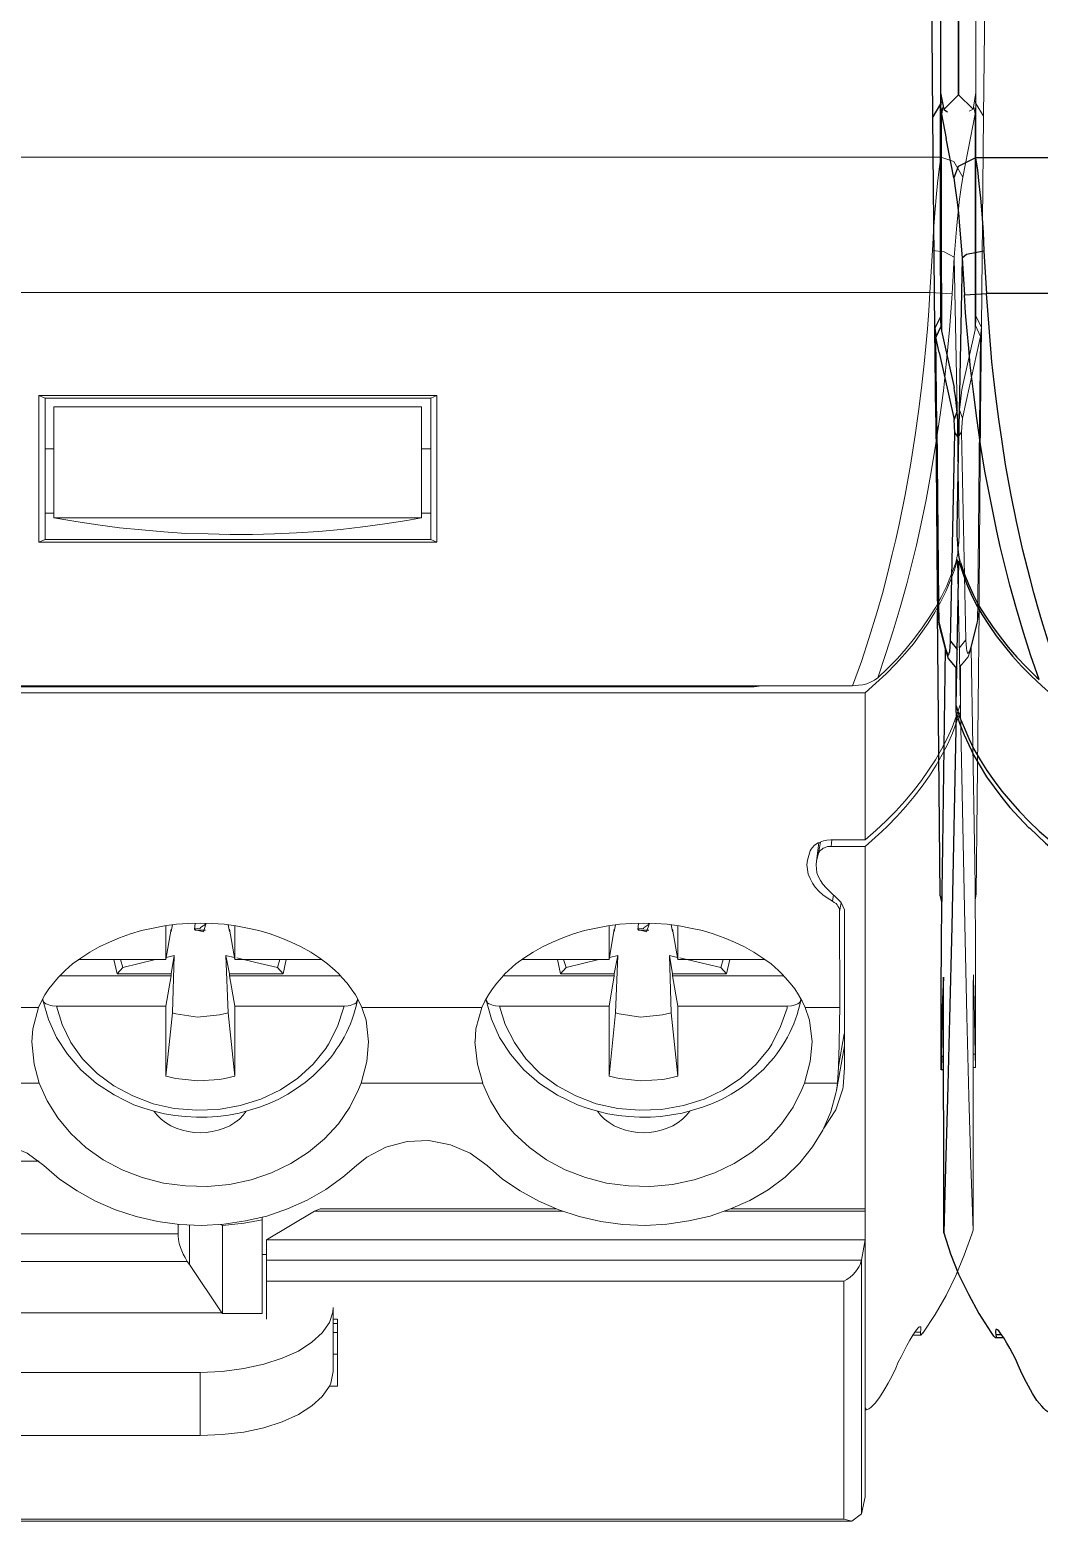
# Model space of a CAD drawing. Header units: inches. Extents: x 0.1 to 89.7, y 0.1 to 57.6.
# Drawn here: x 80.487 to 80.931, y 21.637 to 22.294 of the extents above; entities that cross this region are included whole.
import ezdxf
from ezdxf.enums import TextEntityAlignment as Align

# ---------------------------------------------------------------- set-up
doc = ezdxf.new("R2010")
doc.units = ezdxf.units.IN
doc.header["$MEASUREMENT"] = 0
doc.layers.add('OBJECT', color=140, linetype='Continuous')
doc.layers.add('PSYMS', color=7, linetype='Continuous')
doc.styles.add('WD', font='romans.shx', dxfattribs={"height": 0.185})

# ---------------------------------------------------------------- blocks, each defined once
blk = doc.blocks.new('SR_2NO_1NC')
at = {"layer": 'OBJECT', "color": 7}
for points in [[(-0.00074, 4.00419), (-0.00074, 0.6329)], [(0.00721, 3.98057), (0.00721, 0.63203)], [(-0.00405, 0.62235), (-0.00475, 0.69787)], [(-0.00074, 0.62804), (-0.00405, 0.62235)], [(-0.00074, 0.6329), (0.00069, 0.62556)], [(-0.00074, 0.63275), (-0.00074, 0.62703)], [(-0.00047, 0.62917), (-0.00074, 0.62703)], [(0.00721, 0.63203), (0.00069, 0.62556)], [(-0.00324, 0.52864), (-0.00405, 0.62235)], [(-0.00074, 0.62706), (-0.00032, 0.62348)], [(-0.00074, 0.55196), (-0.00074, 0.62706)], [(-0.00032, 0.54861), (-0.00032, 0.62348)], [(-0.00032, 0.62348), (0.00177, 0.61279)], [(0.00022, 0.62639), (-0.0003, 0.62345)], [(0.00069, 0.62556), (0.00235, 0.62458)], [(0.00512, 0.59527), (0.00177, 0.61279)], [(0.01486, 0.60416), (0.00706, 0.60028), (0.00512, 0.59527)], [(0.6022, 0.60416), (0.01484, 0.60416)], [(0.01484, 0.60416), (0.01565, 0.59889), (0.01634, 0.59264), (0.01704, 0.58623), (0.01763, 0.5793), (0.01817, 0.57124), (0.01855, 0.56281)], [(0.00512, 0.59527), (0.00578, 0.59068), (0.00648, 0.58556), (0.00721, 0.57983), (0.00776, 0.57392), (0.00828, 0.56691), (0.00883, 0.55975)], [(0.01855, 0.56277), (0.01079, 0.56126), (0.00883, 0.55975)], [(0.01855, 0.56281), (0.0197, 0.54405)], [(0.00883, 0.55975), (0.00732, 0.47708)], [(0.00883, 0.55975), (0.00998, 0.54348)], [(-0.00074, 0.55196), (-0.00074, 0.53166)], [(-0.00032, 0.54861), (-0.00032, 0.52751)], [(0.04299, 0.37297), (0.03938, 0.38341), (0.0361, 0.3938), (0.0329, 0.40423), (0.02996, 0.41478), (0.02734, 0.42533), (0.02565, 0.43196), (0.02425, 0.43866), (0.02152, 0.45199), (0.01896, 0.46533), (0.01704, 0.47708), (0.01538, 0.48879), (0.01384, 0.50043), (0.01245, 0.51226), (0.01177, 0.51987), (0.01107, 0.52751), (0.01041, 0.53542), (0.00998, 0.54348)], [(0.01, 0.54345), (0.01972, 0.54405)], [(0.61431, 0.54405), (0.0197, 0.54405)], [(0.05395, 0.36951), (0.05192, 0.37519), (0.04983, 0.38103), (0.04608, 0.39282), (0.04416, 0.39896), (0.04247, 0.40506), (0.0407, 0.41132), (0.039, 0.41768), (0.0358, 0.43034), (0.03301, 0.44295), (0.03051, 0.45546), (0.02815, 0.46823), (0.02661, 0.47836), (0.02506, 0.48834), (0.02384, 0.49847), (0.02292, 0.50612), (0.02205, 0.51377), (0.02079, 0.52891), (0.01972, 0.54405)], [(-0.00074, 0.53362), (-0.00324, 0.52864)], [(-0.00059, 0.52947), (-0.00279, 0.52461)], [(-0.00074, 0.53166), (-0.00032, 0.52751)], [(-0.00324, 0.52864), (-0.00266, 0.52461)], [(-0.00279, 0.48921), (-0.00324, 0.52864)], [(-0.00239, 0.48544), (-0.00279, 0.52461)], [(-0.00128, 0.51795), (-0.00279, 0.52461)], [(-0.00032, 0.52751), (0.00529, 0.50239)], [(-0.00128, 0.51795), (0.00527, 0.48823)], [(0.00732, 0.47708), (0.00721, 0.48322), (0.00678, 0.48962), (0.00621, 0.49572), (0.00593, 0.49851), (0.00555, 0.50085), (0.00529, 0.50239)], [(-0.00279, 0.48921), (-0.00213, 0.41184)], [(0.00663, 0.49196), (0.00527, 0.48823)], [(-0.00239, 0.48544), (-0.00155, 0.40672)], [(0.00563, 0.48224), (0.0054, 0.48823)], [(0.00375, 0.38992), (0.00563, 0.48224)], [(0.00563, 0.48224), (0.00732, 0.4799)], [(0.00732, 0.47282), (0.00732, 0.47708)], [(0.00663, 0.43975), (0.00732, 0.47282)], [(0.00817, 0.42476), (0.00776, 0.42631), (0.00744, 0.42823), (0.00706, 0.43075), (0.00695, 0.43324), (0.00663, 0.4367), (0.00663, 0.43975)], [(0.00621, 0.3613), (0.00744, 0.42533)], [(0.00791, 0.42559), (0.00744, 0.42533)], [(0.00744, 0.42533), (0.00898, 0.42047), (0.01064, 0.41576), (0.01273, 0.41101), (0.01512, 0.40615), (0.01774, 0.40156), (0.02079, 0.39685), (0.02399, 0.39226), (0.02749, 0.38785), (0.03124, 0.38325), (0.03525, 0.37881), (0.03953, 0.37452), (0.04416, 0.37018), (0.04844, 0.3663)], [(0.00817, 0.42476), (0.00983, 0.4199), (0.01164, 0.41519), (0.01384, 0.41034), (0.01634, 0.40559), (0.01928, 0.40103), (0.02233, 0.39644), (0.02565, 0.39184), (0.02926, 0.38728), (0.03312, 0.38284), (0.03732, 0.3784), (0.04177, 0.37406), (0.04299, 0.37297)], [(-0.00213, 0.41184), (-0.00198, 0.40325)], [(-0.00198, 0.40325), (-0.0014, 0.39851)], [(-0.00085, 0.27704), (-0.00198, 0.40325)], [(-0.00155, 0.40672), (-0.0014, 0.39851)], [(-0.00198, 0.4031), (-0.00128, 0.39727)], [(-0.0014, 0.39851), (0.0015, 0.38661)], [(-0.00128, 0.39727), (-0.0014, 0.39851)], [(0.00177, 0.38533), (-0.00128, 0.39727)], [(0.00134, 0.38661), (0.00011, 0.29911)], [(0.0015, 0.38661), (0.0022, 0.38469)], [(0.00177, 0.38533), (0.0015, 0.38661)], [(0.00177, 0.38533), (0.00262, 0.38228)], [(0.0022, 0.38469), (0.00247, 0.38408), (0.00262, 0.38393), (0.00273, 0.38382), (0.00288, 0.38393), (0.00301, 0.38408), (0.00316, 0.38469), (0.00346, 0.38533), (0.00358, 0.38728), (0.00375, 0.38992)], [(0.00375, 0.38992), (0.00678, 0.38615)], [(0.00262, 0.38228), (0.00648, 0.37768)], [(0.00621, 0.3584), (0.00621, 0.37783)], [(0.00621, 0.3584), (0.00427, 0.26344), (0.00331, 0.22276), (0.00235, 0.18721), (0.0015, 0.15666), (0.00069, 0.12777)], [(0.00621, 0.3613), (0.00776, 0.35647), (0.00972, 0.35162), (0.01177, 0.34676), (0.01412, 0.34201), (0.01689, 0.3373), (0.01983, 0.33256), (0.02307, 0.328), (0.0265, 0.3234), (0.03024, 0.31896), (0.03429, 0.31451), (0.03857, 0.31007), (0.04301, 0.30578), (0.04787, 0.30163), (0.04844, 0.30107)], [(0.00621, 0.3584), (0.00774, 0.35354), (0.00957, 0.34868), (0.01177, 0.34397), (0.0141, 0.33922), (0.01682, 0.33452), (0.0197, 0.32977), (0.02307, 0.32521), (0.0265, 0.32065), (0.03007, 0.31617), (0.03412, 0.31173), (0.03842, 0.30728), (0.03872, 0.30717)], [(0.03872, 0.30717), (0.04578, 0.30035), (0.04844, 0.29813)], [(0.00011, 0.29911), (0, 0.28924), (-0.00015, 0.27937), (-0.00032, 0.26954), (-0.00047, 0.25982), (-0.00047, 0.24996), (-0.00059, 0.24122)], [(-0.00085, 0.27704), (-0.0003, 0.27425)], [(-0.00085, 0.27704), (-0.00015, 0.27564)], [(-0.00047, 0.20235), (-0.00047, 0.24122)], [(0.00054, 0.24107), (0.00022, 0.2312), (0.00011, 0.22928)], [(0.00054, 0.23636), (0.00054, 0.24107)], [(0.00069, 0.12777), (0.00054, 0.23636)], [(-0.00032, 0.20593), (0.00011, 0.22928)], [(0.00054, 0.22928), (0.00011, 0.22928)], [(-0.00032, 0.20593), (-0.00047, 0.19997)], [(0.00054, 0.20593), (-0.00032, 0.20593)], [(-0.00047, 0.19997), (-0.00047, 0.20235)], [(0.00054, 0.19997), (-0.00047, 0.19997)], [(0.00069, 0.12777), (0.00375, 0.11847), (0.00732, 0.10943), (0.01164, 0.10057), (0.01634, 0.09195), (0.02164, 0.08363), (0.02275, 0.08193)], [(0.02275, 0.08208), (0.02371, 0.08114)], [(0.02414, 0.08487), (0.02382, 0.08487), (0.02382, 0.08472), (0.02371, 0.08419), (0.02371, 0.08363), (0.02382, 0.0825)], [(0.02382, 0.0825), (0.02399, 0.08167), (0.02399, 0.0814), (0.02382, 0.08125), (0.02382, 0.08114), (0.02371, 0.08114)], [(0.02734, 0.08114), (0.02371, 0.08114)], [(0.0265, 0.0825), (0.02382, 0.0825)], [(0.03493, 0.06641), (0.03371, 0.06905), (0.03262, 0.07153), (0.02996, 0.07654), (0.0287, 0.07888), (0.02734, 0.08114), (0.02606, 0.08291), (0.02506, 0.0843), (0.02456, 0.08472), (0.02425, 0.08487), (0.02414, 0.08487)], [(0.04785, 0.04792), (0.04744, 0.04807), (0.04689, 0.04833), (0.04593, 0.04905), (0.04512, 0.04988), (0.04416, 0.05097), (0.04203, 0.05346), (0.04011, 0.05654), (0.03829, 0.05975), (0.03648, 0.06306), (0.03493, 0.06641)]]:
    blk.add_lwpolyline(points, dxfattribs=at)
at = {"style": 'WD', "width": 0.7}
for tag, p in [('INST', (0.4375, 5.6071)), ('LOC', (0.4375, 5.4375)), ('DESC1', (0.4375, 5.28125)), ('DESC2', (0.4375, 5.125)), ('DESC3', (0.4375, 4.97707)), ('XREF', (0.35045, 4.35508))]:
    blk.add_attdef(tag, text='', height=0.125, dxfattribs=at).set_placement(p, align=Align.CENTER)
at = {"style": 'WD'}
blk.add_attdef('TAG1', text='', height=0.125, dxfattribs=at).set_placement((0.4375, 4.8125), align=Align.CENTER)
at = {"style": 'WD', "flags": 9}
blk.add_attdef('FAMILY', (0.64219, 4.77734), '', height=0.01, dxfattribs=at)
for tag, p in [('CAT', (0.5802, 4.682)), ('MFG', (0.57825, 4.66255)), ('ASSYCODE', (0.58042, 4.64519))]:
    blk.add_attdef(tag, text='', height=0.01, dxfattribs=at).set_placement(p, align=Align.CENTER)
blk = doc.blocks.new('AB_ 440R_D22S2')
at = {"layer": 'OBJECT', "color": 7, "lineweight": 9}
for points in [[(0.88242, 3.99793), (0.88242, 0.63311)], [(0.87453, 3.97436), (0.87453, 0.63224)], [(0.88664, 0.69796), (0.88588, 0.62258)], [(0.88242, 0.62724), (0.88242, 0.69006)], [(0.87453, 0.63224), (0.88118, 0.62578)], [(0.88118, 0.62578), (0.88242, 0.63311)], [(0.88242, 0.62724), (0.8822, 0.62939)], [(0.88588, 0.62258), (0.88242, 0.62826)], [(0.87949, 0.6248), (0.88118, 0.62578)], [(0.88009, 0.61303), (0.88205, 0.62371)], [(0.88205, 0.62367), (0.88149, 0.6266)], [(0.88205, 0.62371), (0.88242, 0.62728)], [(0.88205, 0.54897), (0.88205, 0.62371)], [(0.88242, 0.55232), (0.88242, 0.62728)], [(0.88588, 0.62258), (0.88494, 0.52905)], [(0.88009, 0.61303), (0.8766, 0.59555)], [(0.60032, 0.60442), (0.01408, 0.60442)], [(0.8669, 0.60442), (0.58702, 0.60442)], [(0.86314, 0.56311), (0.8637, 0.57161), (0.8643, 0.57961), (0.86483, 0.58653), (0.86543, 0.59292), (0.86611, 0.59916), (0.8669, 0.60442)], [(0.8766, 0.59555), (0.87261, 0.60247), (0.8669, 0.60442)], [(0.87284, 0.5601), (0.8734, 0.56724), (0.874, 0.57424), (0.87453, 0.58014), (0.87524, 0.58585), (0.87592, 0.59097), (0.8766, 0.59555)], [(0.86205, 0.54443), (0.86314, 0.56311)], [(0.87284, 0.5601), (0.8684, 0.56243), (0.86314, 0.56311)], [(0.87186, 0.54386), (0.87284, 0.5601)], [(0.87284, 0.5601), (0.87438, 0.47759)], [(0.88205, 0.54897), (0.88205, 0.52792)], [(0.88242, 0.55232), (0.88242, 0.53206)], [(0.6124, 0.54443), (0.01893, 0.54443)], [(0.86205, 0.54443), (0.57493, 0.54443)], [(0.86205, 0.54443), (0.86164, 0.53638), (0.86096, 0.52834), (0.86024, 0.52059), (0.85957, 0.51281), (0.85833, 0.50228), (0.85705, 0.49176), (0.85555, 0.48123), (0.85344, 0.46792), (0.85115, 0.45477), (0.84837, 0.44161), (0.84694, 0.43507), (0.8454, 0.42856), (0.84325, 0.41984), (0.841, 0.41112), (0.83852, 0.40251), (0.83521, 0.39157), (0.83175, 0.3809), (0.8278, 0.37022)], [(0.87186, 0.54386), (0.87133, 0.53582), (0.8707, 0.52792), (0.86994, 0.52029), (0.8693, 0.5127), (0.86803, 0.50089), (0.86649, 0.48928), (0.86468, 0.47759), (0.86276, 0.46586), (0.86036, 0.45255), (0.85765, 0.43924), (0.85611, 0.43255), (0.85446, 0.42593), (0.85179, 0.41541), (0.84885, 0.40488), (0.84585, 0.39447), (0.84239, 0.38409), (0.83893, 0.37368)], [(0.86205, 0.54443), (0.8719, 0.54382)], [(0.88205, 0.52792), (0.88242, 0.53206)], [(0.88449, 0.52503), (0.88227, 0.52988)], [(0.88494, 0.52905), (0.88242, 0.53401)], [(0.88449, 0.48969), (0.88494, 0.52905)], [(0.88449, 0.52503), (0.88494, 0.52905)], [(0.88205, 0.52792), (0.87645, 0.50285)], [(0.88449, 0.52503), (0.88299, 0.51837)], [(0.88408, 0.48593), (0.88449, 0.52503)], [(0.87645, 0.48871), (0.88299, 0.51837)], [(0.87438, 0.47759), (0.87464, 0.48371), (0.87494, 0.4901), (0.87555, 0.49619), (0.87592, 0.49898), (0.87618, 0.50131), (0.87645, 0.50285)], [(0.46721, 0.43383), (0.46721, 0.49883)], [(0.46999, 0.4977), (0.46721, 0.49883)], [(0.64363, 0.49883), (0.46721, 0.49883)], [(0.46999, 0.4977), (0.46999, 0.44672)], [(0.46999, 0.4977), (0.64087, 0.4977)], [(0.64087, 0.4977), (0.64363, 0.49883)], [(0.64087, 0.4977), (0.64087, 0.44672)], [(0.64363, 0.43383), (0.64363, 0.49883)], [(0.47388, 0.44462), (0.47388, 0.49383)], [(0.47388, 0.49383), (0.63683, 0.49383)], [(0.63683, 0.44462), (0.63683, 0.49383)], [(0.87645, 0.48871), (0.87524, 0.49243)], [(0.88449, 0.48969), (0.88382, 0.41247)], [(0.87453, 0.4804), (0.87603, 0.48274)], [(0.87645, 0.48871), (0.87603, 0.48274)], [(0.87603, 0.48274), (0.87799, 0.39059)], [(0.88408, 0.48593), (0.88329, 0.40736)], [(0.87438, 0.47334), (0.87438, 0.47759)], [(0.47388, 0.47525), (0.46999, 0.47525)], [(0.64087, 0.47525), (0.63683, 0.47525)], [(0.87509, 0.44033), (0.87438, 0.47334)], [(0.46999, 0.44672), (0.46999, 0.43495)], [(0.46999, 0.44672), (0.47388, 0.44672)], [(0.47388, 0.44462), (0.63683, 0.44462)], [(0.47388, 0.44462), (0.48362, 0.44296), (0.49332, 0.44146), (0.50298, 0.44022), (0.51283, 0.43924), (0.52253, 0.43841), (0.53239, 0.4377), (0.54217, 0.43744), (0.55202, 0.43717), (0.56187, 0.43717), (0.57157, 0.43744), (0.58143, 0.438), (0.59128, 0.43856), (0.60098, 0.4395), (0.61083, 0.44063), (0.62055, 0.44187), (0.63025, 0.44341), (0.63683, 0.44462)], [(0.63683, 0.44672), (0.64087, 0.44672)], [(0.64087, 0.44672), (0.64087, 0.43495)], [(0.8737, 0.42537), (0.874, 0.42691), (0.87438, 0.42883), (0.87464, 0.43135), (0.87494, 0.43383), (0.87509, 0.43729), (0.87509, 0.44033)], [(0.46999, 0.43495), (0.46721, 0.43383)], [(0.64363, 0.43383), (0.46721, 0.43383)], [(0.46999, 0.43495), (0.64087, 0.43495)], [(0.64087, 0.43495), (0.64363, 0.43383)], [(0.8334, 0.36702), (0.8381, 0.37135), (0.84265, 0.37548), (0.84694, 0.37992), (0.851, 0.38435), (0.85476, 0.38879), (0.85806, 0.39338), (0.86126, 0.39793), (0.86415, 0.40251), (0.86675, 0.40721), (0.86915, 0.41195), (0.87118, 0.4168), (0.87299, 0.4215), (0.87423, 0.42593)], [(0.83893, 0.37368), (0.84337, 0.37796), (0.84765, 0.38229), (0.85156, 0.38672), (0.85524, 0.39127), (0.85859, 0.39582), (0.86179, 0.40044), (0.86468, 0.40499), (0.8672, 0.40969), (0.86953, 0.41443), (0.87149, 0.41928), (0.87329, 0.42398), (0.8737, 0.42537)], [(0.87385, 0.4262), (0.87423, 0.42593)], [(0.87555, 0.36202), (0.87423, 0.42593)], [(0.88382, 0.41247), (0.88382, 0.4039)], [(0.88254, 0.27793), (0.88382, 0.4039)], [(0.88299, 0.39793), (0.88382, 0.40375)], [(0.88329, 0.40736), (0.8831, 0.39917)], [(0.8831, 0.39917), (0.88382, 0.4039)], [(0.88299, 0.39793), (0.88009, 0.38601)], [(0.88024, 0.38729), (0.8831, 0.39917)], [(0.8831, 0.39917), (0.88299, 0.39793)], [(0.87509, 0.38684), (0.87799, 0.39059)], [(0.87799, 0.39059), (0.8781, 0.38853), (0.87825, 0.38684), (0.87844, 0.38559), (0.8787, 0.38477), (0.87885, 0.38462), (0.879, 0.3845), (0.87908, 0.38462), (0.87923, 0.38477), (0.87964, 0.38537)], [(0.87908, 0.38296), (0.88009, 0.38601)], [(0.87964, 0.38537), (0.88024, 0.38729)], [(0.88024, 0.38729), (0.88009, 0.38601)], [(0.88039, 0.38687), (0.88175, 0.29996)], [(0.87524, 0.37838), (0.87908, 0.38296)], [(0.87566, 0.35913), (0.87566, 0.37853)], [(0.8278, 0.37022), (0.05312, 0.37022)], [(0.78419, 0.36965), (0.78419, 0.37022)], [(0.78419, 0.36965), (0.78761, 0.37022)], [(0.83893, 0.37368), (0.8375, 0.3727), (0.836, 0.37187), (0.83408, 0.37105), (0.83228, 0.37059), (0.83036, 0.37037), (0.8278, 0.37022)], [(0.04761, 0.36702), (0.8334, 0.36702)], [(0.09682, 0.36965), (0.78419, 0.36965)], [(0.8334, 0.30191), (0.8334, 0.36702)], [(0.8334, 0.30191), (0.8381, 0.30605), (0.84265, 0.31037), (0.84694, 0.31462), (0.851, 0.31909), (0.85476, 0.32364), (0.85833, 0.32823), (0.86149, 0.33281), (0.86457, 0.3374), (0.8672, 0.34206), (0.86968, 0.3468), (0.8719, 0.35161), (0.8737, 0.3565), (0.87539, 0.36131), (0.87555, 0.36202)], [(0.84325, 0.308), (0.84735, 0.31229), (0.85141, 0.31672), (0.85509, 0.32116), (0.85859, 0.32571), (0.8619, 0.33029), (0.86483, 0.33503), (0.8675, 0.33973), (0.86994, 0.34443), (0.87205, 0.34917), (0.87385, 0.35402), (0.87555, 0.35887), (0.87566, 0.35913)], [(0.87566, 0.35913), (0.87758, 0.26436), (0.87844, 0.22376), (0.87938, 0.18827), (0.88024, 0.15778), (0.88118, 0.12895)], [(0.83337, 0.29898), (0.8407, 0.30552), (0.84325, 0.308)], [(0.8181, 0.30191), (0.81645, 0.30176), (0.81495, 0.30146), (0.8134, 0.30093), (0.81261, 0.30052), (0.81175, 0.30011), (0.81077, 0.29939), (0.80998, 0.29857), (0.80942, 0.29774), (0.80897, 0.29702)], [(0.81288, 0.30067), (0.81175, 0.29248)], [(0.81276, 0.29609), (0.81352, 0.30093)], [(0.81825, 0.29898), (0.81675, 0.29887), (0.81532, 0.29842), (0.81483, 0.29815), (0.81427, 0.29774), (0.81329, 0.29706), (0.81303, 0.2965), (0.81276, 0.29609)], [(0.8181, 0.30191), (0.8334, 0.30191)], [(0.81825, 0.29898), (0.81867, 0.30191)], [(0.83337, 0.29898), (0.81825, 0.29898)], [(0.83337, 0.27266), (0.83337, 0.29898)], [(0.88227, 0.24218), (0.8822, 0.25199), (0.8822, 0.26184), (0.88205, 0.27154), (0.88205, 0.28139), (0.8819, 0.29124), (0.88175, 0.29996)], [(0.80776, 0.29289), (0.80758, 0.29078), (0.80776, 0.28872), (0.80818, 0.28665), (0.80897, 0.28473), (0.80998, 0.28274), (0.81122, 0.28093), (0.81288, 0.27917), (0.81468, 0.27751), (0.8166, 0.27612), (0.81885, 0.27469)], [(0.80897, 0.29702), (0.80776, 0.29289)], [(0.81175, 0.29248), (0.81164, 0.29082), (0.81175, 0.28898), (0.81201, 0.28721), (0.81276, 0.28552), (0.81352, 0.28387), (0.81468, 0.28221), (0.81607, 0.28067)], [(0.81276, 0.29609), (0.81175, 0.29248)], [(0.82273, 0.27417), (0.81607, 0.28067)], [(0.88205, 0.27654), (0.88254, 0.27793)], [(0.88205, 0.27515), (0.88254, 0.27793)], [(0.81885, 0.27469), (0.81927, 0.27751)], [(0.82201, 0.27018), (0.82201, 0.27097), (0.82171, 0.27184), (0.8213, 0.27251), (0.82092, 0.27304), (0.82051, 0.27364), (0.81968, 0.27417), (0.81885, 0.27469)], [(0.82201, 0.27018), (0.82273, 0.27402)], [(0.82427, 0.27086), (0.82273, 0.27417)], [(0.83337, 0.05357), (0.83337, 0.27266)], [(0.53875, 0.265), (0.53347, 0.26488), (0.5282, 0.26447), (0.52292, 0.26379), (0.51785, 0.26282), (0.51271, 0.26169), (0.50783, 0.26018), (0.50298, 0.25849), (0.49845, 0.25657), (0.49401, 0.25451), (0.48986, 0.25214), (0.48582, 0.24951), (0.48219, 0.24688), (0.47888, 0.24398), (0.47738, 0.24244), (0.47584, 0.2409), (0.47377, 0.23842), (0.47164, 0.23579), (0.46988, 0.23315), (0.46837, 0.23041), (0.46706, 0.22763)], [(0.53655, 0.26488), (0.53623, 0.2621)], [(0.53623, 0.2621), (0.54016, 0.26116), (0.54125, 0.26447)], [(0.53875, 0.265), (0.54397, 0.26488), (0.54929, 0.26447), (0.55457, 0.26379), (0.55969, 0.26282), (0.56465, 0.26169), (0.56965, 0.26018), (0.5745, 0.25849), (0.57909, 0.25657), (0.58352, 0.25451), (0.58768, 0.25214), (0.59172, 0.24951), (0.59514, 0.24688), (0.59848, 0.24398), (0.60014, 0.24244), (0.60153, 0.2409), (0.60377, 0.23842), (0.60568, 0.23579), (0.60751, 0.23315), (0.60903, 0.23041), (0.61038, 0.22763)], [(0.54125, 0.26447), (0.5389, 0.26297), (0.53875, 0.26251)], [(0.54125, 0.26447), (0.54097, 0.26488)], [(0.7351, 0.265), (0.72983, 0.26488), (0.72461, 0.26447), (0.71931, 0.26379), (0.7142, 0.26282), (0.70904, 0.26169), (0.7042, 0.26018), (0.69938, 0.25849), (0.6948, 0.25657), (0.69036, 0.25451), (0.68623, 0.25214), (0.68217, 0.24951), (0.67856, 0.24688), (0.67536, 0.24398), (0.67371, 0.24244), (0.67232, 0.2409), (0.67014, 0.23842), (0.6682, 0.23579), (0.6664, 0.23315), (0.66485, 0.23041), (0.66346, 0.22763)], [(0.73292, 0.26488), (0.73265, 0.2621)], [(0.73265, 0.2621), (0.73649, 0.26116), (0.73765, 0.26447)], [(0.7351, 0.265), (0.7404, 0.26488), (0.74566, 0.26447), (0.75089, 0.26379), (0.75604, 0.26282), (0.76122, 0.26169), (0.76604, 0.26018), (0.77089, 0.25849), (0.77543, 0.25657), (0.77987, 0.25451), (0.78408, 0.25214), (0.78803, 0.24951), (0.79167, 0.24688), (0.79502, 0.24398), (0.79652, 0.24244), (0.79788, 0.2409), (0.80013, 0.23842), (0.80216, 0.23579), (0.80382, 0.23315), (0.80551, 0.23041), (0.80679, 0.22763)], [(0.73765, 0.26447), (0.7354, 0.26297), (0.7351, 0.26251)], [(0.73765, 0.26447), (0.73735, 0.26488)], [(0.82216, 0.22763), (0.82201, 0.27018)], [(0.82427, 0.20101), (0.82427, 0.27071)], [(0.5235, 0.24883), (0.5235, 0.26391)], [(0.52589, 0.26225), (0.5235, 0.24883)], [(0.52638, 0.26421), (0.52589, 0.26131)], [(0.52589, 0.26225), (0.52589, 0.26131)], [(0.53862, 0.2627), (0.53655, 0.2624), (0.53623, 0.2621)], [(0.5364, 0.2618), (0.53875, 0.2618)], [(0.53875, 0.26251), (0.53862, 0.2627)], [(0.53875, 0.2618), (0.5411, 0.2618)], [(0.5511, 0.26421), (0.55168, 0.26131)], [(0.55168, 0.26225), (0.55168, 0.26131)], [(0.55168, 0.26225), (0.55399, 0.24883)], [(0.55399, 0.24883), (0.55399, 0.26391)], [(0.71991, 0.24883), (0.71991, 0.26391)], [(0.7222, 0.26225), (0.71991, 0.24883)], [(0.7228, 0.26421), (0.7222, 0.26131)], [(0.7222, 0.26225), (0.7222, 0.26131)], [(0.7351, 0.2627), (0.73307, 0.2624), (0.73265, 0.2621)], [(0.7328, 0.2618), (0.7351, 0.2618)], [(0.7351, 0.26255), (0.7351, 0.26266)], [(0.7351, 0.2618), (0.7375, 0.2618)], [(0.74747, 0.26421), (0.74799, 0.26131)], [(0.74799, 0.26225), (0.74799, 0.26131)], [(0.74799, 0.26225), (0.7504, 0.24883)], [(0.7504, 0.24883), (0.7504, 0.26391)], [(0.48469, 0.24883), (0.5235, 0.24883)], [(0.50048, 0.24883), (0.50191, 0.24244)], [(0.50437, 0.24537), (0.50191, 0.24244)], [(0.50341, 0.24883), (0.50437, 0.24537)], [(0.51895, 0.24883), (0.50437, 0.24537)], [(0.52723, 0.2506), (0.52365, 0.24981)], [(0.52723, 0.2506), (0.52589, 0.24244)], [(0.52723, 0.2506), (0.52638, 0.22526)], [(0.55014, 0.2506), (0.55168, 0.24244)], [(0.55014, 0.2506), (0.55382, 0.24981)], [(0.5511, 0.22526), (0.55014, 0.2506)], [(0.55399, 0.24883), (0.59268, 0.24883)], [(0.57296, 0.24537), (0.56341, 0.24755), (0.55499, 0.24966)], [(0.57296, 0.24537), (0.57397, 0.24883)], [(0.57296, 0.24537), (0.5755, 0.24244)], [(0.5755, 0.24244), (0.57685, 0.24883)], [(0.68123, 0.24883), (0.71991, 0.24883)], [(0.69698, 0.24883), (0.69837, 0.24244)], [(0.70092, 0.24537), (0.69837, 0.24244)], [(0.69976, 0.24883), (0.70092, 0.24537)], [(0.71532, 0.24883), (0.70092, 0.24537)], [(0.72374, 0.2506), (0.72002, 0.24981)], [(0.72374, 0.2506), (0.7222, 0.24244)], [(0.72374, 0.2506), (0.7228, 0.22526)], [(0.7466, 0.2506), (0.74799, 0.24244)], [(0.7466, 0.2506), (0.75025, 0.24981)], [(0.74747, 0.22526), (0.7466, 0.2506)], [(0.7504, 0.24883), (0.78904, 0.24883)], [(0.76938, 0.24537), (0.75995, 0.24755), (0.7513, 0.24966)], [(0.76938, 0.24537), (0.77043, 0.24883)], [(0.76938, 0.24537), (0.77198, 0.24244)], [(0.77198, 0.24244), (0.77337, 0.24883)], [(0.52589, 0.24157), (0.47653, 0.24157)], [(0.52589, 0.24244), (0.50191, 0.24244)], [(0.52589, 0.24157), (0.5235, 0.22815)], [(0.52589, 0.24244), (0.52589, 0.24157)], [(0.55168, 0.24244), (0.55168, 0.24157)], [(0.5755, 0.24244), (0.55168, 0.24244)], [(0.55168, 0.24157), (0.55399, 0.22815)], [(0.60083, 0.24157), (0.55168, 0.24157)], [(0.7222, 0.24157), (0.67288, 0.24157)], [(0.7222, 0.24244), (0.69837, 0.24244)], [(0.7222, 0.24157), (0.71991, 0.22815)], [(0.7222, 0.24244), (0.7222, 0.24157)], [(0.77198, 0.24244), (0.74799, 0.24244)], [(0.74799, 0.24244), (0.74799, 0.24161)], [(0.74799, 0.24161), (0.7504, 0.22819)], [(0.79731, 0.24161), (0.74799, 0.24161)], [(0.88118, 0.23733), (0.88133, 0.24203)], [(0.88164, 0.23026), (0.88133, 0.23996), (0.88133, 0.24203)], [(0.88227, 0.20338), (0.88227, 0.24218)], [(0.46903, 0.23094), (0.46903, 0.2315)], [(0.60845, 0.23094), (0.60845, 0.2315)], [(0.66544, 0.23094), (0.66544, 0.2315)], [(0.80483, 0.23094), (0.80483, 0.2315)], [(0.88118, 0.12895), (0.88118, 0.23733)], [(0.41386, 0.22763), (0.46706, 0.22763)], [(0.46706, 0.22763), (0.46448, 0.21819), (0.46407, 0.21236)], [(0.47499, 0.22815), (0.47322, 0.2283), (0.47238, 0.22845), (0.47157, 0.22872), (0.47084, 0.22902), (0.47029, 0.22928), (0.46976, 0.2297), (0.46933, 0.23011), (0.46918, 0.23052), (0.46903, 0.23094)], [(0.46903, 0.23082), (0.47142, 0.22233), (0.47499, 0.21428), (0.47984, 0.20684), (0.48582, 0.20003), (0.49273, 0.19394), (0.50063, 0.18883), (0.5051, 0.18646)], [(0.5235, 0.22815), (0.47499, 0.22815)], [(0.47499, 0.22815), (0.47749, 0.22), (0.48134, 0.2121), (0.48662, 0.20488), (0.49302, 0.19838), (0.50048, 0.19282), (0.50879, 0.18838), (0.51785, 0.18492), (0.52723, 0.18285), (0.53709, 0.18203), (0.54679, 0.18244), (0.55638, 0.18409), (0.56565, 0.18699), (0.57424, 0.19116), (0.58202, 0.19628), (0.58875, 0.20252), (0.59433, 0.20943), (0.59555, 0.21139)], [(0.5051, 0.18646), (0.50937, 0.18451), (0.51379, 0.183), (0.51822, 0.18161), (0.52292, 0.18049), (0.52754, 0.17966), (0.53224, 0.17925), (0.53709, 0.17898), (0.54181, 0.17898), (0.54651, 0.17925), (0.55121, 0.17992), (0.55595, 0.18079), (0.5605, 0.18203), (0.56495, 0.18342), (0.56927, 0.18507), (0.57354, 0.18699), (0.57754, 0.18925), (0.58143, 0.19173), (0.58521, 0.19436), (0.58875, 0.19725), (0.59194, 0.20034), (0.59352, 0.20199), (0.59502, 0.20364), (0.59642, 0.2053), (0.59779, 0.2071), (0.59903, 0.20891), (0.60025, 0.21071), (0.60153, 0.21267), (0.60249, 0.21447), (0.6036, 0.21654), (0.60446, 0.21846), (0.60525, 0.22041), (0.60611, 0.22248), (0.60675, 0.22458), (0.60734, 0.22665), (0.60792, 0.22872), (0.60845, 0.23082)], [(0.5235, 0.19714), (0.5235, 0.22815)], [(0.52638, 0.22526), (0.5235, 0.19714)], [(0.52638, 0.22526), (0.52792, 0.22485)], [(0.52792, 0.22485), (0.53747, 0.2233), (0.54721, 0.22428), (0.5511, 0.22526)], [(0.5511, 0.22526), (0.55399, 0.19714)], [(0.55399, 0.19714), (0.55399, 0.22815)], [(0.60249, 0.22815), (0.55399, 0.22815)], [(0.59555, 0.21139), (0.59961, 0.21913), (0.60222, 0.22736), (0.60249, 0.22815)], [(0.60249, 0.22815), (0.60429, 0.2283), (0.6051, 0.22845), (0.60595, 0.22872), (0.60664, 0.22902), (0.60722, 0.22928), (0.60777, 0.2297), (0.60803, 0.23011), (0.6083, 0.23052), (0.60845, 0.23094)], [(0.61331, 0.21236), (0.61219, 0.22195), (0.61038, 0.22763)], [(0.61038, 0.22763), (0.66346, 0.22763)], [(0.66346, 0.22763), (0.66085, 0.21819), (0.66059, 0.21236)], [(0.67134, 0.22815), (0.66953, 0.2283), (0.66875, 0.22845), (0.6679, 0.22872), (0.66724, 0.22902), (0.66666, 0.22928), (0.66608, 0.2297), (0.66581, 0.23011), (0.66559, 0.23052), (0.66544, 0.23094)], [(0.66544, 0.23079), (0.66777, 0.22236), (0.67134, 0.21432), (0.67619, 0.20684), (0.68217, 0.20003), (0.68908, 0.19394), (0.69698, 0.18879), (0.70156, 0.18646)], [(0.67134, 0.22815), (0.67386, 0.22), (0.67792, 0.2121), (0.68303, 0.20488), (0.68942, 0.19838), (0.69686, 0.19282), (0.70521, 0.18838), (0.7142, 0.18492), (0.72374, 0.18285), (0.73344, 0.18203), (0.74314, 0.18244), (0.75284, 0.18409), (0.76198, 0.18699), (0.77059, 0.19116), (0.77833, 0.19628), (0.78513, 0.20252), (0.79081, 0.20943), (0.79198, 0.21139)], [(0.71991, 0.22815), (0.67134, 0.22815)], [(0.70156, 0.18646), (0.70585, 0.18451), (0.71017, 0.183), (0.71472, 0.18161), (0.71931, 0.18049), (0.72401, 0.17966), (0.72871, 0.17925), (0.73344, 0.17898), (0.73818, 0.17898), (0.74288, 0.17925), (0.74758, 0.17996), (0.75231, 0.18079), (0.7569, 0.18203), (0.76134, 0.18342), (0.76574, 0.18507), (0.76995, 0.18703), (0.77404, 0.18925), (0.77795, 0.19173), (0.78168, 0.19432), (0.78513, 0.19725), (0.78848, 0.2003), (0.78998, 0.20199), (0.79137, 0.20364), (0.79288, 0.2053), (0.79416, 0.20706), (0.79558, 0.20891), (0.79679, 0.21071), (0.79788, 0.21267), (0.79901, 0.21443), (0.80002, 0.21654), (0.80092, 0.21849), (0.80183, 0.22041), (0.80246, 0.22248), (0.80318, 0.22455), (0.80382, 0.22665), (0.80438, 0.22872), (0.80483, 0.23079)], [(0.71991, 0.19714), (0.71991, 0.22815)], [(0.7228, 0.22526), (0.71991, 0.19714)], [(0.7228, 0.22526), (0.72435, 0.22485)], [(0.72435, 0.22485), (0.73386, 0.2233), (0.74359, 0.22428), (0.74747, 0.22526)], [(0.74747, 0.22526), (0.7504, 0.19714)], [(0.7504, 0.19714), (0.7504, 0.22819)], [(0.79886, 0.22819), (0.7504, 0.22819)], [(0.79198, 0.21139), (0.79592, 0.21913), (0.79874, 0.22736), (0.79886, 0.22815)], [(0.79886, 0.22815), (0.80066, 0.2283), (0.80152, 0.22845), (0.80231, 0.22872), (0.80303, 0.22902), (0.80359, 0.22928), (0.80412, 0.2297), (0.80457, 0.23011), (0.80472, 0.23052), (0.80483, 0.23094)], [(0.80983, 0.21236), (0.8087, 0.22195), (0.80679, 0.22763)], [(0.80679, 0.22763), (0.82216, 0.22763)], [(0.82156, 0.20127), (0.82186, 0.21112), (0.82201, 0.22097), (0.82216, 0.22763)], [(0.88164, 0.23026), (0.88118, 0.23026)], [(0.88205, 0.20695), (0.88164, 0.23026)], [(0.46407, 0.21236), (0.46507, 0.20252), (0.46738, 0.19406)], [(0.61001, 0.19406), (0.61262, 0.20364), (0.61331, 0.21236)], [(0.66044, 0.21236), (0.66155, 0.20252), (0.6639, 0.19406)], [(0.80652, 0.19406), (0.80897, 0.20364), (0.80983, 0.21236)], [(0.82156, 0.20143), (0.82412, 0.21597)], [(0.82062, 0.19075), (0.82427, 0.21056)], [(0.88205, 0.20695), (0.88118, 0.20695)], [(0.88205, 0.20695), (0.8822, 0.20101)], [(0.82107, 0.19406), (0.82156, 0.20127)], [(0.82156, 0.20143), (0.82156, 0.20127)], [(0.82367, 0.1924), (0.82427, 0.20101)], [(0.8822, 0.20101), (0.88118, 0.20101)], [(0.8822, 0.20101), (0.88227, 0.20338)], [(0.41364, 0.19406), (0.46738, 0.19406)], [(0.46738, 0.19406), (0.47084, 0.18616), (0.47557, 0.17872), (0.48134, 0.17176), (0.488, 0.16552), (0.49567, 0.16011), (0.50411, 0.15567), (0.513, 0.15222), (0.52241, 0.14973), (0.53213, 0.14849), (0.54198, 0.14823), (0.55168, 0.14917), (0.56123, 0.15124), (0.57034, 0.15428), (0.57882, 0.15846), (0.58672, 0.16346), (0.59375, 0.16943), (0.59999, 0.17605), (0.60499, 0.18342), (0.60888, 0.19128), (0.61001, 0.19406)], [(0.5235, 0.19714), (0.52792, 0.19616)], [(0.52792, 0.19616), (0.53762, 0.19503), (0.54732, 0.19575), (0.54956, 0.19616)], [(0.54956, 0.19616), (0.55399, 0.19714)], [(0.61001, 0.19406), (0.66378, 0.19406)], [(0.66378, 0.19406), (0.66735, 0.18616), (0.67194, 0.17872), (0.67777, 0.17176), (0.68457, 0.16552), (0.6922, 0.16011), (0.70047, 0.15567), (0.70946, 0.15222), (0.71874, 0.14973), (0.72844, 0.14849), (0.73829, 0.14823), (0.74799, 0.14917), (0.75754, 0.15124), (0.76675, 0.15428), (0.77528, 0.15846), (0.78322, 0.16346), (0.79032, 0.16943), (0.79637, 0.17605), (0.80152, 0.18342), (0.80536, 0.19128), (0.80652, 0.19406)], [(0.71991, 0.19714), (0.72435, 0.19616)], [(0.72435, 0.19616), (0.73401, 0.19503), (0.74374, 0.19575), (0.74592, 0.19616)], [(0.74592, 0.19616), (0.7504, 0.19714)], [(0.80652, 0.19406), (0.82107, 0.19406)], [(0.81506, 0.17413), (0.82032, 0.18229), (0.82352, 0.19158), (0.82367, 0.1924)], [(0.82062, 0.19075), (0.82107, 0.19406)], [(0.78228, 0.1421), (0.79043, 0.14684), (0.79788, 0.15237), (0.80442, 0.15872), (0.81006, 0.16582), (0.81468, 0.17327), (0.8181, 0.18131), (0.82032, 0.18962), (0.82062, 0.19075)], [(0.51822, 0.18161), (0.51965, 0.17981), (0.52142, 0.17816), (0.52339, 0.17661), (0.52574, 0.17519), (0.52807, 0.17413), (0.53085, 0.17316), (0.53335, 0.17259), (0.53597, 0.17218), (0.53875, 0.17203)], [(0.5591, 0.18161), (0.55775, 0.17981), (0.55606, 0.17816), (0.55399, 0.17661), (0.55179, 0.17519), (0.54929, 0.17413), (0.54668, 0.17316), (0.54397, 0.17259), (0.5414, 0.17218), (0.53875, 0.17203)], [(0.71476, 0.18161), (0.71611, 0.17981), (0.7178, 0.17816), (0.71991, 0.17661), (0.72209, 0.17519), (0.72461, 0.17413), (0.7272, 0.17316), (0.72983, 0.17259), (0.7325, 0.17218), (0.7351, 0.17203)], [(0.75562, 0.18161), (0.75423, 0.17981), (0.75243, 0.17816), (0.75051, 0.17661), (0.74814, 0.17519), (0.74566, 0.17413), (0.74299, 0.17316), (0.74055, 0.17259), (0.73788, 0.17218), (0.7351, 0.17203)], [(0.46944, 0.15759), (0.46198, 0.16304), (0.45324, 0.16676), (0.44369, 0.16857), (0.4405, 0.16857)], [(0.66581, 0.15759), (0.65835, 0.16304), (0.64965, 0.16676), (0.64006, 0.16857), (0.63036, 0.16816), (0.62104, 0.16567), (0.61262, 0.16124), (0.60803, 0.15759)], [(0.46736, 0.15943), (0.41364, 0.15943)], [(0.46944, 0.15759), (0.47642, 0.15154), (0.48416, 0.14628), (0.49236, 0.14169), (0.50121, 0.13793), (0.51033, 0.13489), (0.51988, 0.1327), (0.52958, 0.13143), (0.53927, 0.13101), (0.54914, 0.13158), (0.55884, 0.13297), (0.56828, 0.13515), (0.57743, 0.13834), (0.58613, 0.14225), (0.59433, 0.14695), (0.60196, 0.15237), (0.60803, 0.15759)], [(0.66581, 0.15759), (0.67273, 0.15154), (0.68051, 0.14628), (0.68882, 0.14169), (0.69758, 0.13793), (0.70671, 0.13489), (0.7163, 0.1327), (0.726, 0.13143), (0.73585, 0.13101), (0.74551, 0.13158), (0.75525, 0.13297), (0.76468, 0.13515), (0.77374, 0.13834), (0.78228, 0.1421)], [(0.5486, 0.1309), (0.55826, 0.13199), (0.56619, 0.13342)], [(0.56619, 0.13342), (0.56619, 0.13462)], [(0.56619, 0.09195), (0.56619, 0.13342)], [(0.56811, 0.12466), (0.58933, 0.13725)], [(0.59194, 0.13838), (0.58933, 0.13725)], [(0.58933, 0.13725), (0.69923, 0.13725)], [(0.59194, 0.13838), (0.69645, 0.13838)], [(0.77119, 0.13725), (0.83337, 0.13725)], [(0.77389, 0.13838), (0.83337, 0.13838)], [(0.83337, 0.13725), (0.83337, 0.13838)], [(0.83337, 0.13725), (0.83337, 0.12466)], [(0.52892, 0.12729), (0.35208, 0.12729)], [(0.52892, 0.13158), (0.52892, 0.12631)], [(0.52892, 0.12631), (0.52909, 0.12477), (0.52935, 0.12297), (0.53001, 0.1212), (0.53057, 0.11981), (0.53112, 0.11827), (0.53211, 0.11677), (0.53292, 0.11507)], [(0.53394, 0.13116), (0.53394, 0.11368)], [(0.54775, 0.13143), (0.5486, 0.1309)], [(0.5486, 0.1309), (0.5486, 0.09195)], [(0.859, 0.08319), (0.86446, 0.09154), (0.8693, 0.1), (0.87359, 0.10883), (0.87731, 0.11786), (0.88062, 0.12714), (0.88118, 0.12895)], [(0.83337, 0.12466), (0.56811, 0.12466)], [(0.56811, 0.11564), (0.56811, 0.12466)], [(0.83171, 0.11564), (0.83337, 0.12466)], [(0.83337, 0.12466), (0.83337, 0.01071)], [(0.53292, 0.11507), (0.34807, 0.11507)], [(0.53292, 0.11507), (0.53394, 0.11368)], [(0.54833, 0.09222), (0.53394, 0.11368)], [(0.56811, 0.11816), (0.56619, 0.11816)], [(0.56811, 0.11564), (0.83171, 0.11564)], [(0.56811, 0.11564), (0.56811, 0.10635)], [(0.82397, 0.10635), (0.82532, 0.10703), (0.82671, 0.10801), (0.82795, 0.10913), (0.82912, 0.11037), (0.83017, 0.11188), (0.83077, 0.11274), (0.83115, 0.11368), (0.83141, 0.11466), (0.83171, 0.11564)], [(0.83171, 0.11564), (0.83171, 0.00323)], [(0.56811, 0.10635), (0.82397, 0.10635)], [(0.56811, 0.10635), (0.56811, 0.08944)], [(0.82397, 0.10635), (0.82397, 0.00075)], [(0.53875, 0.06586), (0.54845, 0.06632), (0.55803, 0.06756), (0.56689, 0.06951), (0.57504, 0.0721), (0.58228, 0.0753), (0.5882, 0.07921), (0.59279, 0.08335), (0.59598, 0.08793), (0.59752, 0.09263), (0.59764, 0.0947)], [(0.59764, 0.06632), (0.59764, 0.0947)], [(0.54833, 0.09222), (0.33268, 0.09222)], [(0.5486, 0.09195), (0.54833, 0.09222)], [(0.56619, 0.09195), (0.5486, 0.09195)], [(0.59764, 0.08944), (0.59959, 0.08944)], [(0.59959, 0.08752), (0.59764, 0.08752)], [(0.59959, 0.05981), (0.59959, 0.08944)], [(0.84694, 0.06771), (0.84806, 0.07034), (0.84931, 0.07282), (0.85179, 0.07782), (0.85321, 0.08015), (0.85446, 0.08241), (0.85566, 0.08417), (0.85679, 0.08556), (0.8572, 0.08598), (0.85746, 0.08613), (0.85765, 0.08613)], [(0.85765, 0.08613), (0.85791, 0.08613), (0.85806, 0.08598), (0.85806, 0.08545), (0.85806, 0.08489), (0.85791, 0.08376)], [(0.59959, 0.0835), (0.59764, 0.0835)], [(0.85806, 0.08241), (0.85446, 0.08241)], [(0.85791, 0.08376), (0.85524, 0.08376)], [(0.85791, 0.08376), (0.85791, 0.08293), (0.85791, 0.08267), (0.85791, 0.08252), (0.85791, 0.08241), (0.85806, 0.08241)], [(0.85806, 0.08241), (0.859, 0.08335)], [(0.59959, 0.07391), (0.59764, 0.07391)], [(0.59657, 0.06113), (0.59764, 0.06632)], [(0.83397, 0.04925), (0.83446, 0.0494), (0.83502, 0.04966), (0.83585, 0.05038), (0.83671, 0.0512), (0.8378, 0.05229), (0.83976, 0.05477), (0.84171, 0.05786), (0.84363, 0.06105), (0.84532, 0.06436), (0.84694, 0.06771)], [(0.34221, 0.06586), (0.53875, 0.06586)], [(0.53875, 0.03789), (0.53875, 0.06586)], [(0.53875, 0.03789), (0.54845, 0.03831), (0.55803, 0.03944), (0.56689, 0.04135), (0.57504, 0.04398), (0.58228, 0.04718), (0.5882, 0.05105), (0.59279, 0.05523), (0.59598, 0.05981), (0.59657, 0.06113)], [(0.59959, 0.05981), (0.59598, 0.05981)], [(0.83337, 0.06466), (0.83337, 0.06586)], [(0.83337, 0.06466), (0.83337, 0.06368)], [(0.83337, 0.05023), (0.83337, 0.05357)], [(0.83337, 0.05023), (0.83397, 0.04925)], [(0.83397, 0.04925), (0.83337, 0.04925)], [(0.83337, 0.03944), (0.83337, 0.04925)], [(0.34221, 0.03789), (0.53875, 0.03789)], [(0.83171, 0.00323), (0.83337, 0.01071)], [(0.05701, 0.00075), (0.82397, 0.00075)], [(0.82397, 0.00075), (0.82743, -0.00007)], [(0.82743, -0.00007), (0.83171, 0.00312)], [(0.05353, -0.00007), (0.82743, -0.00007)]]:
    blk.add_lwpolyline(points, dxfattribs=at)
at = {"style": 'WD', "width": 0.7}
for tag, p in [('INST', (1.25, 5.2946)), ('LOC', (1.25, 5.125)), ('DESC1', (1.25, 4.96875)), ('DESC2', (1.25, 4.8125)), ('DESC3', (1.25, 4.66457)), ('XREF', (1.25, 4.09375))]:
    blk.add_attdef(tag, text='', height=0.125, dxfattribs=at).set_placement(p, align=Align.CENTER)
at = {"style": 'WD'}
blk.add_attdef('TAG1', text='', height=0.125, dxfattribs=at).set_placement((1.25, 4.5), align=Align.CENTER)
at = {"style": 'WD', "flags": 9}
blk.add_attdef('FAMILY', (1.45469, 4.46484), '', height=0.01, dxfattribs=at)
for tag, p in [('CAT', (1.47974, 4.42067)), ('MFG', (1.4778, 4.40123)), ('ASSYCODE', (1.47997, 4.38386))]:
    blk.add_attdef(tag, text='', height=0.01, dxfattribs=at).set_placement(p, align=Align.CENTER)

msp = doc.modelspace()

# ---------------------------------------------------------------- block references
at = {"layer": 'PSYMS', "xscale": 0.9935880310615606, "yscale": 0.9935880310615606, "zscale": 0.9935880310615606}
for name, p in [('SR_2NO_1NC', (80.88868, 21.63692)), ('AB_ 440R_D22S2', (80.02677, 21.63692))]:
    msp.add_blockref(name, p, dxfattribs=at)

doc.saveas('drawing.dxf')
